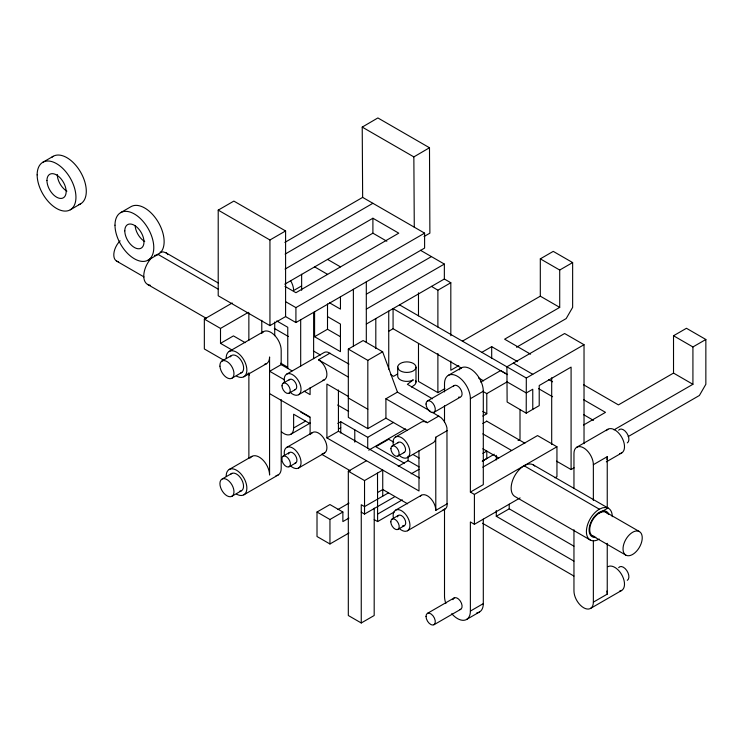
<?xml version="1.0" encoding="UTF-8"?>
<svg xmlns="http://www.w3.org/2000/svg" width="743" height="743" viewBox="0 0 743 743"><rect width="100%" height="100%" fill="white"/><g stroke="black" fill="none" stroke-linecap="round" stroke-linejoin="round"><path stroke-width="1.11" d="M285.591 316.592L285.591 230.952L233.859 201.093L218.21 210.12L218.21 295.77L269.941 325.629L285.591 316.592L295.918 322.546L313.63 312.357L424.606 248.069L424.597 233.135L362.649 197.387L362.222 127.099L377.871 117.942L429.491 147.746L429.881 233.163L424.03 236.515M261.787 332.883L261.787 320.298M264.397 364.33A14.628 8.452 60 0 0 269.57 356.974L269.57 475.018A14.628 8.452 60 0 0 261.907 459.053A14.628 8.452 60 0 0 250.27 457.902M269.941 325.629L269.941 239.989L218.21 210.12M274.724 335.706L274.724 321.979M287.755 368.463L287.764 327.282L276.777 320.939M327.514 316.592L340.443 324.059L340.443 351.653L314.577 336.718L314.577 311.54M314.577 336.718L327.505 329.251L327.514 303.961M340.452 296.726L340.452 309.125L329.502 302.81M340.749 433.048L340.749 421.745L337.824 423.436M353.38 346.052L353.38 289.25M354.782 442.159L354.782 429.844M366.494 460.716L348.318 471.211L348.318 615.51L361.256 622.978L361.265 504.72L364.534 506.605L364.544 514.063L394.329 496.983M382.738 496.129L382.738 470.087L364.534 480.572L364.534 506.605L388.533 492.832M366.318 342.337L366.308 281.783M374.221 508.138L374.184 615.51L361.256 622.978M375.809 348.597L375.809 318.58M388.747 369.16L388.738 311.113M418.485 343.461L418.485 381.447L437.887 392.648L444.862 388.617M418.485 315.84L418.485 292.816M444.509 509.104L444.509 596.155A18.287 10.56 60 0 0 445.846 603.53M451.716 613.709A18.287 10.56 60 0 0 470.375 611.09L470.375 521.957L474.406 524.289L520.109 497.912M444.509 391.886L444.509 383.76A18.287 10.56 60 0 1 457.437 376.292A18.287 10.56 60 0 1 470.375 398.694L470.375 492.098L474.406 494.42L556.944 446.775L556.944 476.644L554.947 477.795M476.839 612.817A18.287 10.56 60 0 0 483.303 603.622L483.303 519.125M459.174 369.828A18.287 10.56 60 0 1 473.718 371.268A18.287 10.56 60 0 1 483.303 391.227L483.303 484.631L470.375 492.098M482.792 416.043L486.786 413.74L486.786 393.614L507.088 381.893L526.295 392.963L532.759 389.239L532.777 409.356L526.22 413.164L507.125 402.009L506.912 366.819L564.624 333.514L584.026 344.706L584.026 443.701M573.921 561.114L496.278 516.283L496.287 510.543M496.287 459.954L496.287 455.357M496.278 516.283L509.215 508.825L509.215 504.218M584.026 344.706L526.313 378.02L526.22 413.164M556.544 461.152L571.088 469.557L571.088 367.107L539.214 385.515L539.214 405.641L532.777 409.356M377.509 473.077L377.611 521.577L374.221 519.617M431.943 412.049L441.017 417.631A11.888 6.863 60 0 1 446.961 427.922L447.045 506.076A11.888 6.863 60 0 1 443.125 509.707M411.622 387.103L413.312 385.821A9.148 5.275 0 0 0 415.681 380.722M414.278 227.191L413.851 156.903L429.491 147.746M366.318 324.059L444.351 279.006L450.815 282.739L450.815 335.706M284.857 242.404L362.649 197.387M285.108 254.097L372.893 203.294M285.033 269.096L372.902 218.238L398.768 233.172L295.928 292.696L284.978 286.38M284.764 284.179L372.902 233.172L372.902 218.238M295.918 322.546L295.918 307.611L424.597 233.135M42.834 162.29L53.18 156.318M70.269 209.814L80.615 203.833M120.672 212.637L131.009 206.656A27.435 15.835 60 0 1 160.126 225.668A27.435 15.835 60 0 1 154.433 255.416M148.098 260.152L158.445 254.18M269.941 239.989L285.591 230.952M224.414 360.55L204.344 348.959L204.344 319.091L232.225 302.995M204.344 319.091L220.504 328.425L248.385 312.329M301.584 285.944L293.624 290.541A13.718 7.922 60 0 0 290.782 280.984M220.504 328.425L220.504 343.359L233.441 335.892L245.171 342.662M229.206 351.43L263.533 331.619M221.637 361.256L231.305 355.674M366.383 294.154L431.423 256.604L444.351 264.071L444.351 279.006M232.262 378.001L241.93 372.419M243.834 376.775L266.533 363.671M366.308 309.125L444.351 264.071M261.889 333.143A14.628 8.452 60 0 1 273.526 334.294A14.628 8.452 60 0 1 281.188 350.259L281.188 364.627L269.681 371.277L284.467 379.812M286.687 374.128L324.069 352.544A11.888 6.863 60 0 1 327.839 352.21L348.996 364.098M437.887 327.041L437.887 290.207L450.815 282.739M322.694 380.323A11.888 6.863 60 0 0 326.614 371.667A11.888 6.863 60 0 0 318.496 359.779L330.013 353.129M283.213 383.156L289.724 379.394M406.932 430.308L385.933 418.179L367.822 428.637L348.318 417.38L348.318 349.099L363.141 340.545L382.636 351.801L397.459 392.118L429.974 410.907M388.756 331.229L393.075 328.731L461.44 368.101M289.018 393.214L295.528 389.453M298.575 394.719L324.44 379.784M462.387 341.167L540.31 296.178L540.31 258.843L553.247 251.375L572.639 262.576L572.639 307.379L566.175 318.58L516.534 347.241M348.318 349.099L367.822 360.355L382.636 351.801M540.31 258.843L559.711 270.043L572.639 262.576M281.421 431.776A13.718 7.922 60 0 0 293.624 428.005L305.568 421.114M229.206 469.483L251.914 456.369M290.782 434.284L310.268 423.036M397.449 374.073L393.539 376.329L390.66 374.667M222.352 478.891L231.918 473.365M286.705 447.416L312.571 432.491M283.064 456.202L289.594 452.431M385.933 418.179L385.905 398.777L397.459 392.118M338.799 428.841L340.749 427.717M348.643 396.632L326.901 384.047L326.92 437.915L338.436 431.265L419.507 477.972M231.547 496.463A9.938 5.74 60 0 0 229.253 481.343A9.938 5.74 60 0 0 220.049 485.225A9.938 5.74 60 0 0 231.547 496.463L241.113 490.937M458.793 365.64L450.815 370.246L450.815 361.033M481.715 352.405L491.69 346.656L517.639 361.637M559.711 270.043L559.711 307.379L504.618 339.189L530.576 354.17M289.166 466.771L295.695 463M448.298 375.382L461.227 367.915M243.834 494.829L278.17 475M298.593 468.006L324.459 453.081M427.383 400.997L454.159 385.543M340.749 421.745L367.72 437.311L393.623 422.349M480.684 382.078L500.643 370.553L507.562 374.546M433.949 412.365L460.725 396.911A6.566 3.789 60 0 0 460.27 388.608A6.566 3.789 60 0 0 453.425 386.221M368.714 450.174L405.576 428.887M395.508 437.033L421.374 422.098A11.888 6.863 60 0 1 427.318 422.693L438.844 416.034M470.375 398.694L483.303 391.227M392.109 446.023L398.554 442.299M397.914 456.081L404.359 452.357M407.396 457.623L433.262 442.689A11.888 6.863 60 0 0 435.723 437.255L447.249 430.596M348.987 532.982L329.948 543.978L317.01 536.511L317.01 512.02L329.948 504.553L342.876 512.02L342.876 521.577L348.904 518.103M398.248 466.363L408.158 460.632L419.098 466.957M482.792 423.51L486.786 421.207M337.972 509.475L349.015 503.104M317.01 512.02L329.948 519.487L342.876 512.02M411.176 473.83L419.108 469.251M583.487 384.716L618.427 404.889L673.52 373.088L673.52 335.752L686.448 328.285L705.85 339.486L705.85 384.289L699.386 395.49L628.225 436.568M377.611 514.11L402.316 499.844M482.801 453.369L486.786 451.075L486.786 458.542L482.783 460.855M395.592 510.162L421.457 495.228M482.216 461.18L494.271 454.214M518.047 440.488L520.007 439.354L520.007 409.486M377.611 521.577L394.635 511.741M392.035 519.078L398.564 515.308M482.774 467.198L537.542 435.574L556.944 446.775M673.52 335.752L692.922 346.953L705.85 339.486M397.979 529.378L404.508 525.607M420.12 496.463A11.888 6.863 60 0 1 429.584 497.401A11.888 6.863 60 0 1 435.807 510.376L447.332 503.717M583.561 425.024L605.489 412.356L583.534 399.678M407.48 530.753L444.862 509.169M576.8 447.212L607.95 429.231M613.997 429.853L692.922 384.289L692.922 346.953M571.088 469.557L574.098 467.821M593.36 500.503L593.36 464.691L607.245 456.676L607.245 507.497M606.325 461.849L621.668 452.989M599.332 513.041L607.885 508.101M427.383 613.393L454.159 597.939M433.949 624.761L460.725 609.306M470.375 611.09L483.303 603.622M466.585 619.458L479.523 611.991M573.958 529.731L573.958 590.954A13.718 7.922 60 0 0 583.654 607.755A13.718 7.922 60 0 0 593.36 602.155L607.245 594.131L607.245 543.309M590.518 608.433L621.668 590.444M377.555 492.516L382.812 489.544L407.591 503.81M599.332 539.065A18.287 10.56 -60 0 1 586.403 531.598A18.287 10.56 -60 0 1 599.332 509.196L602.684 507.775L605.796 507.46L608.48 508.286A18.287 10.56 -60 0 1 612.269 516.664M160.042 252.221L163.163 251.905L165.838 252.731L218.516 283.148M362.222 127.099L413.851 156.903M540.31 296.178L559.711 307.379M673.52 373.088L692.922 384.289M372.902 233.172L386.834 241.215M548.585 379.506L552.578 381.809M513.376 363.104L532.777 374.305M327.561 259.409L340.489 266.876M399.539 304.881L526.313 378.02M538.61 388.673L552.578 396.743M583.534 414.613L593.508 420.38M507.423 374.63L393.075 308.614L393.075 328.731M314.633 266.886L327.57 274.353M478.529 377.936L483.554 380.834M482.774 391.301L486.786 393.614M482.774 411.418L486.786 413.74M285.591 301.667L295.918 307.611M327.505 329.251L340.443 336.718M486.581 421.086L524.902 443.218M432.445 398.796L407.378 384.317L413.312 379.849A9.148 5.275 0 0 1 403.347 380.992A9.148 5.275 0 0 1 397.709 376.116L397.709 367.153M482.811 433.866L511.676 450.518M533.223 464.839L608.48 508.286M606.121 512.364L639.426 531.598A13.578 7.839 -60 0 1 635.116 552.634A13.578 7.839 -60 0 1 623.358 545.836A13.578 7.839 -60 0 1 639.426 531.598M157.692 254.217L218.321 289.213M524.075 465.75L599.332 509.196M274.297 328.387L288.312 336.486M313.332 350.937L320.344 354.978M482.811 448.781L498.739 457.976M385.905 398.777L427.318 422.693M116.605 261.109L144.031 276.944M592.543 535.889L625.847 555.114M348.318 397.969L367.822 409.226M147.551 284.411L206.192 318.264M590.193 539.966L514.936 496.519A18.287 10.56 -60 0 1 515.772 474.043A18.287 10.56 -60 0 1 534.672 466M280.715 363.188L287.708 367.218M281.188 364.627L292.036 370.887M337.666 405.028L348.69 411.39M393.762 442.169L388.738 439.262L375.809 446.729L404.341 463.205M509.215 508.825L573.912 546.17M304.184 391.199L310.091 394.617L310.091 387.697M220.504 343.359L232.234 350.129M413.154 454.577L419.173 458.059M247.503 373.878L249.509 375.029M269.681 393.679L310.1 417.009L310.1 434.627M300.692 412.049L309.738 417.269M309.71 423.501L293.624 414.222L293.624 428.005M482.448 523.239L573.912 576.039M326.92 437.915L418.996 490.974L418.941 450.797M321.515 454.214L350.51 470.913M348.318 471.211L364.534 480.572M361.265 512.178L364.544 514.063M420.473 250.28L431.423 256.604M318.496 359.779L348.439 377.119M431.414 286.343L437.887 290.207M435.723 437.255L435.807 510.376M338.427 390.001L338.436 431.265M593.36 540.932L593.36 602.155M573.958 488.142L573.958 453.49A13.718 7.922 60 0 1 583.654 447.89A13.718 7.922 60 0 1 593.36 464.691M551.696 377.778L551.696 444.537M491.69 346.656L491.69 358.145M474.406 494.42L474.406 524.289M444.509 405.808L444.509 422.061M437.887 353.51L437.887 392.648M415.996 367.153A9.148 5.275 0 0 1 402.279 371.723A9.148 5.275 0 0 1 402.279 362.584A9.148 5.275 0 0 1 415.996 367.153L415.996 382.088M408.13 456.276L408.13 460.874M367.822 360.355L367.822 428.637M367.72 437.311L367.72 448.503M329.948 519.487L329.948 543.978M313.63 312.357L313.63 358.702M301.639 274.269L301.639 290.309M300.683 319.806L300.692 366.16M281.198 399.623L281.198 468.304A14.628 8.452 60 0 1 276.024 475.659M248.859 312.794L248.859 340.266M248.877 372.8L248.877 458.44M118.592 261.722A13.578 7.839 -60 0 1 113.828 253.902A13.578 7.839 -60 0 1 120.115 240.825M594.53 536.502A13.578 7.839 -60 0 1 592.543 520.211A13.578 7.839 -60 0 1 607.653 513.784M51.508 157.553A27.435 15.835 60 0 1 80.615 172.162A27.435 15.835 60 0 1 78.702 204.669M66.898 191.165A13.578 7.839 60 0 1 57.295 174.531M144.727 241.503A13.578 7.839 60 0 1 135.161 225.863M165.838 252.731A18.287 10.56 -60 0 1 167.899 254.645M150.235 285.238A18.287 10.56 -60 0 1 143.789 275.049A18.287 10.56 -60 0 1 151.748 257.635M608.963 514.518A14.498 8.368 -60 0 0 604.458 510.924L601.988 511.165A14.498 8.368 -60 0 0 589.561 526.211A14.498 8.368 -60 0 0 595.83 537.273M452.961 599.647A6.566 3.789 60 0 1 460.27 600.994A6.566 3.789 60 0 1 459.759 609.604M459.759 397.208A6.566 3.789 60 0 1 458.645 397.096M226.169 476.179A14.628 8.452 60 0 1 236.515 470.208A14.628 8.452 60 0 1 246.862 488.123A14.628 8.452 60 0 1 236.515 494.104M284.513 382.246A11.888 6.863 60 0 1 291.897 374.333A11.888 6.863 60 0 1 301.008 390.103A11.888 6.863 60 0 1 290.457 392.545M289.073 379.998A5.805 3.353 60 0 1 295.528 382.747A5.805 3.353 60 0 1 294.683 389.713M393.418 518.28A11.888 6.863 60 0 1 400.802 510.367A11.888 6.863 60 0 1 409.913 526.137A11.888 6.863 60 0 1 399.363 528.579M230.702 474.248A9.938 5.74 60 0 1 241.828 479.913A9.938 5.74 60 0 1 239.58 491.225M230.293 356.863A9.938 5.74 60 0 1 241.215 360.569A9.938 5.74 60 0 1 240.556 373.042M226.169 358.135A14.628 8.452 60 0 1 236.515 352.154A14.628 8.452 60 0 1 246.862 370.079A14.628 8.452 60 0 1 236.515 376.051M311.233 433.726A11.888 6.863 60 0 1 324.459 439.354A11.888 6.863 60 0 1 322.713 453.611M288.479 454.019A6.102 3.52 60 0 1 295.268 455.283A6.102 3.52 60 0 1 294.804 463.27M284.523 455.543A11.888 6.863 60 0 1 291.915 447.62A11.888 6.863 60 0 1 301.017 463.4A11.888 6.863 60 0 1 290.467 465.833M397.477 516.859A5.944 3.436 60 0 1 404.508 518.744A5.944 3.436 60 0 1 402.622 525.775M397.895 442.912A5.805 3.353 60 0 1 404.359 445.651A5.805 3.353 60 0 1 403.505 452.626M393.335 445.159A11.888 6.863 60 0 1 400.718 437.237A11.888 6.863 60 0 1 409.83 453.007A11.888 6.863 60 0 1 399.279 455.45M618.65 430.216A7.774 4.486 60 0 1 626.758 433.039A7.774 4.486 60 0 1 627.296 442.874M618.65 567.68A7.774 4.486 60 0 1 626.758 570.503A7.774 4.486 60 0 1 627.296 580.339M607.245 456.676A13.718 7.922 60 0 1 606.91 459.378M606.409 430.652A13.718 7.922 60 0 1 621.668 437.144A13.718 7.922 60 0 1 619.662 453.601M607.95 566.686A13.718 7.922 60 0 1 622.504 576.196A13.718 7.922 60 0 1 619.662 591.066M606.91 591.047A13.718 7.922 60 0 1 607.245 594.131M37.15 174.856A27.435 15.835 60 0 0 66.248 211.049A27.435 15.835 60 0 0 66.248 172.255A27.435 15.835 60 0 0 37.15 174.856M46.948 180.512A13.578 7.839 60 0 0 61.353 198.427A13.578 7.839 60 0 0 61.353 179.221A13.578 7.839 60 0 0 46.948 180.512M114.989 225.194A27.435 15.835 60 0 0 144.086 261.387A27.435 15.835 60 0 0 144.086 222.594A27.435 15.835 60 0 0 114.989 225.194M124.787 230.85A13.578 7.839 60 0 0 139.182 248.766A13.578 7.839 60 0 0 139.182 229.559A13.578 7.839 60 0 0 124.787 230.85M426.018 616.402A6.566 3.789 60 0 0 432.983 625.058A6.566 3.789 60 0 0 432.983 615.78A6.566 3.789 60 0 0 426.018 616.402M426.018 404.006A6.566 3.789 60 0 0 432.983 412.662A6.566 3.789 60 0 0 432.983 403.384A6.566 3.789 60 0 0 426.018 404.006M390.902 448.679A5.805 3.353 60 0 0 397.059 456.341A5.805 3.353 60 0 0 397.059 448.131A5.805 3.353 60 0 0 390.902 448.679M281.801 458.998A6.102 3.52 60 0 0 288.275 467.041A6.102 3.52 60 0 0 288.275 458.422A6.102 3.52 60 0 0 281.801 458.998M282.006 385.812A5.805 3.353 60 0 0 288.173 393.474A5.805 3.353 60 0 0 288.173 385.264A5.805 3.353 60 0 0 282.006 385.812M219.937 366.169A9.938 5.74 60 0 0 230.887 378.624A9.938 5.74 60 0 0 230.014 364.098A9.938 5.74 60 0 0 219.937 366.169M390.809 521.8A5.944 3.436 60 0 0 397.106 529.648A5.944 3.436 60 0 0 397.106 521.233A5.944 3.436 60 0 0 390.809 521.8"/></g></svg>
